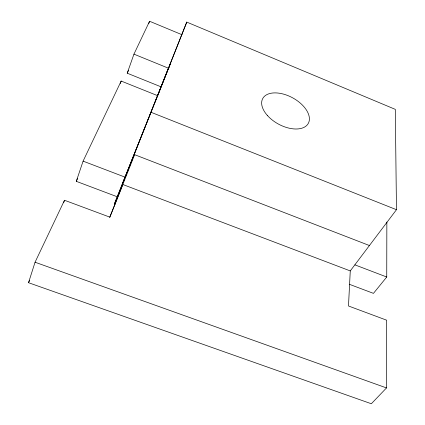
<?xml version="1.0" encoding="UTF-8"?>
<svg xmlns="http://www.w3.org/2000/svg" width="425" height="425" viewBox="0 0 425 425"><rect width="100%" height="100%" fill="white"/><g stroke="black" fill="none" stroke-linecap="round" stroke-linejoin="round"><path stroke-width="0.64" d="M122.814 184.503L109.804 217.127L64.504 200.26L35.057 262.225L28.528 282.705L371.333 403.75L386.5 387.924L386.644 320.19L348.489 305.984L350.264 270.916L396.472 209.7L395.293 109.363L186.772 22.095L114.421 203.947L115.026 204.175L134.629 154.679L369.426 245.533M349.26 284.245L373.458 293.367L386.739 277.01L386.856 222.036M63.686 202.736L64.504 200.26M157.638 95.673L168.927 67.139L117.284 196.791L76.282 181.332L83.098 161.139L121.162 81.047L157.638 95.673L159.062 92.098M120.286 83.555L121.162 81.047M161.383 86.971L127.218 73.201L133.949 54.145L149.584 21.25L182.022 34.728M148.702 23.72L149.584 21.25M158.089 94.584L158.812 92.751M159.779 90.312L160.751 87.853M161.479 86.009L186.772 22.095M168.332 69.217L169.054 67.405M170.011 64.983L170.728 63.171L170.042 64.876M109.703 217.51L115.026 204.175M145.626 125.688L122.198 184.264L350.264 270.916M146.12 124.461L147.342 121.401M147.836 120.174L149.058 117.109M149.547 115.887L150.774 112.822M151.263 111.6L152.001 109.762M152.979 107.312L153.962 104.858M154.695 103.02L157.388 96.284M114.421 203.947L117.284 196.791M28.528 282.705L29.654 280.314M76.282 181.332L77.69 178.341M127.218 73.201L128.626 70.215M35.057 262.225L386.5 387.924M83.098 161.139L125.046 177.145M354.933 264.871L386.739 277.01M150.7 112.147L396.472 209.7M133.949 54.145L168.768 68.335M267.272 115.34A25.952 14.923 28.6 0 0 307.976 123.935A25.952 14.923 28.6 0 0 281.323 93.585A25.952 14.923 28.6 0 0 267.272 115.34"/></g></svg>
